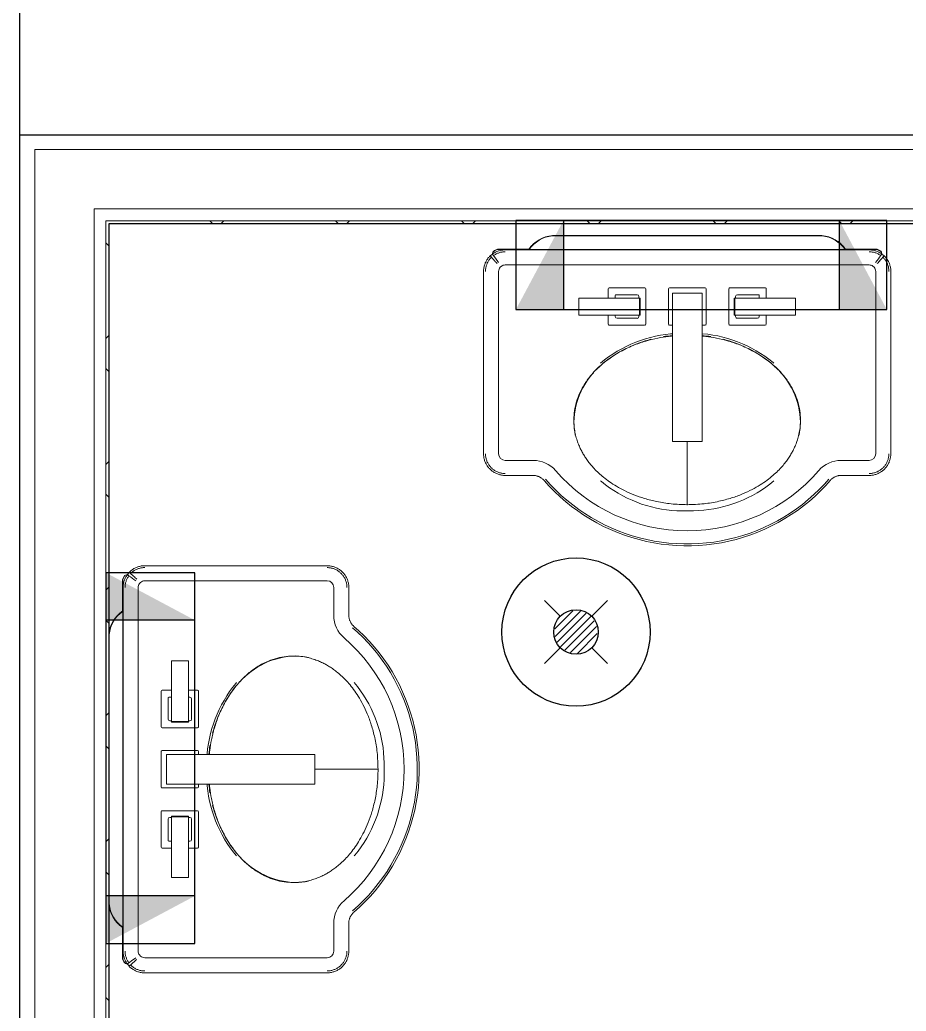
# Model space of a CAD drawing. Header units: millimetres. Extents: x 1722 to 7525, y 2254 to 6279.
# Drawn here: x 5182.8 to 5332.2, y 3426.6 to 3593.8 of the extents above; entities that cross this region are included whole.
import ezdxf

# ---------------------------------------------------------------- set-up
doc = ezdxf.new("R2010")
doc.units = ezdxf.units.MM
doc.layers.add('-LIGHT', color=6, linetype='Continuous')
doc.layers.add('-SYM', color=4, linetype='Continuous')
for name, color, linetype, lineweight in [('A-WALL', 113, 'Continuous', 9), ('A-WALL-FNSH', 113, 'Continuous', 30), ('A-WALL-PATT', 111, 'Continuous', 5), ('P-SANR-FIXT', 44, 'Continuous', 9)]:
    doc.layers.add(name, color=color, linetype=linetype, lineweight=lineweight)
pattern_1 = [(45, (3847.724, 3993.578), (-10.6066, 10.6066), []), (135, (3847.724, 3993.578), (-10.6066, -10.6066), [])]

# ---------------------------------------------------------------- blocks, each defined once
blk = doc.blocks.new('A$C775E0A7C')
at = {"layer": 'P-SANR-FIXT'}
for p, q in [((-2147.3, -1443.5), (-2192.72, -1443.5)), ((-2192.72, -1443.5), (-2147.3, -1443.5)), ((-2192.72, -1443.5), (-2192.72, -1443.56)), ((-2192.72, -1443.56), (-2147.31, -1443.56)), ((-2147.3, -1443.5), (-2147.31, -1443.56)), ((-2202.47, -1446.01), (-2202, -1445.81)), ((-2201.99, -1445.86), (-2202.44, -1446.05)), ((-2202.44, -1446.05), (-2201.99, -1445.86)), ((-2202, -1445.81), (-2196.65, -1445.81)), ((-2202, -1445.81), (-2201.99, -1445.86)), ((-2201.99, -1445.86), (-2138.03, -1445.86)), ((-2139.35, -1445.92), (-2200.67, -1445.92)), ((-2143.37, -1445.81), (-2138.01, -1445.81)), ((-2138.01, -1445.81), (-2138.03, -1445.86)), ((-2138.03, -1445.86), (-2137.36, -1446.17)), ((-2138.01, -1445.81), (-2137.32, -1446.13)), ((-2202.83, -1446.63), (-2203.21, -1446.91)), ((-2202.91, -1446.76), (-2202.77, -1446.3)), ((-2202.84, -1446.7), (-2202.72, -1446.33)), ((-2202.78, -1446.69), (-2202.83, -1446.63)), ((-2202.83, -1446.63), (-2202.69, -1446.81)), ((-2202.77, -1446.3), (-2202.47, -1446.01)), ((-2202.77, -1446.3), (-2202.72, -1446.33)), ((-2202.44, -1446.05), (-2202.72, -1446.33)), ((-2202.72, -1446.33), (-2202.44, -1446.05)), ((-2202.69, -1446.81), (-2202.53, -1447.04)), ((-2202.53, -1447.04), (-2202.31, -1447.33)), ((-2202.47, -1446.01), (-2202.44, -1446.05)), ((-2202.31, -1447.33), (-2201.79, -1448.03)), ((-2137.78, -1447.42), (-2138, -1447.72)), ((-2137.58, -1447.16), (-2137.78, -1447.42)), ((-2137.42, -1446.94), (-2137.58, -1447.16)), ((-2137.29, -1446.77), (-2137.42, -1446.94)), ((-2137.32, -1446.13), (-2137.36, -1446.17)), ((-2137.36, -1446.17), (-2137.19, -1446.7)), ((-2137.32, -1446.13), (-2137.12, -1446.74)), ((-2136.82, -1446.91), (-2137.19, -1446.63)), ((-2201.32, -1448.67), (-2201.53, -1448.83)), ((-2139.35, -1448.46), (-2200.67, -1448.46)), ((-2138.5, -1448.83), (-2138.71, -1448.67)), ((-2138, -1447.72), (-2138.24, -1448.03)), ((-2204.34, -1449.56), (-2204.34, -1480.29)), ((-2201.8, -1480.29), (-2201.8, -1449.56)), ((-2138.23, -1449.56), (-2138.23, -1480.29)), ((-2135.69, -1480.29), (-2135.69, -1449.56)), ((-2183.32, -1452.48), (-2183.32, -1454.03)), ((-2177.14, -1452.33), (-2183.17, -1452.33)), ((-2176.99, -1458.44), (-2176.99, -1452.48)), ((-2173.16, -1452.48), (-2173.16, -1458.44)), ((-2166.98, -1452.33), (-2173.01, -1452.33)), ((-2166.83, -1458.44), (-2166.83, -1452.48)), ((-2163, -1452.48), (-2163, -1458.44)), ((-2156.82, -1452.33), (-2162.85, -1452.33)), ((-2156.67, -1454.03), (-2156.67, -1452.48)), ((-2188.25, -1454.06), (-2188.25, -1456.9)), ((-2188.25, -1454.06), (-2187.35, -1454.06)), ((-2187.35, -1454.06), (-2178.93, -1454.06)), ((-2182.14, -1453.63), (-2182.14, -1454.06)), ((-2178.45, -1453.48), (-2181.99, -1453.48)), ((-2178.93, -1454.06), (-2178.03, -1454.06)), ((-2178.14, -1454.06), (-2178.14, -1453.79)), ((-2178.03, -1454.06), (-2177.92, -1454.06)), ((-2178.03, -1454.06), (-2178.03, -1456.9)), ((-2177.92, -1456.9), (-2177.92, -1454.06)), ((-2167.51, -1453.23), (-2172.51, -1453.23)), ((-2172.51, -1454.1), (-2172.51, -1453.23)), ((-2172.51, -1475.93), (-2172.51, -1454.1)), ((-2167.51, -1453.23), (-2167.51, -1454.1)), ((-2167.51, -1454.1), (-2167.51, -1475.93)), ((-2162.07, -1454.06), (-2161.96, -1454.06)), ((-2162.07, -1454.06), (-2162.07, -1456.9)), ((-2161.96, -1454.06), (-2161.06, -1454.06)), ((-2161.96, -1454.06), (-2161.96, -1456.9)), ((-2161.85, -1453.79), (-2161.85, -1454.06)), ((-2158, -1453.48), (-2161.55, -1453.48)), ((-2161.06, -1454.06), (-2152.64, -1454.06)), ((-2157.85, -1454.06), (-2157.85, -1453.63)), ((-2152.64, -1454.06), (-2151.74, -1454.06)), ((-2151.74, -1456.9), (-2151.74, -1454.06)), ((-2187.35, -1456.9), (-2188.25, -1456.9)), ((-2178.93, -1456.9), (-2187.35, -1456.9)), ((-2183.32, -1456.9), (-2183.32, -1458.44)), ((-2182.14, -1456.9), (-2182.14, -1457.16)), ((-2181.84, -1457.46), (-2178.43, -1457.46)), ((-2178.03, -1456.9), (-2178.93, -1456.9)), ((-2178.14, -1457.17), (-2178.14, -1456.9)), ((-2177.92, -1456.9), (-2178.03, -1456.9)), ((-2161.96, -1456.9), (-2162.07, -1456.9)), ((-2161.06, -1456.9), (-2161.96, -1456.9)), ((-2161.85, -1456.9), (-2161.85, -1457.17)), ((-2161.56, -1457.46), (-2158.15, -1457.46)), ((-2152.64, -1456.9), (-2161.06, -1456.9)), ((-2157.85, -1457.16), (-2157.85, -1456.9)), ((-2156.67, -1458.44), (-2156.67, -1456.9)), ((-2151.74, -1456.9), (-2152.64, -1456.9)), ((-2183.14, -1458.63), (-2177.18, -1458.63)), ((-2172.98, -1458.63), (-2172.51, -1458.63)), ((-2167.51, -1458.63), (-2167.02, -1458.63)), ((-2162.81, -1458.63), (-2156.86, -1458.63)), ((-2172.51, -1478.23), (-2172.51, -1475.93)), ((-2167.51, -1475.93), (-2167.51, -1478.23)), ((-2172.51, -1478.23), (-2167.51, -1478.23)), ((-2172.51, -1478.23), (-2167.51, -1478.23)), ((-2170.01, -1478.25), (-2170.01, -1488.96)), ((-2195.98, -1481.41), (-2200.67, -1481.41)), ((-2139.35, -1481.41), (-2144.05, -1481.41)), ((-2200.67, -1483.95), (-2195.98, -1483.95)), ((-2144.05, -1483.95), (-2139.35, -1483.95)), ((-2230.71, -1499.17), (-2261.45, -1499.17)), ((-2265.2, -1501.5), (-2264.87, -1500.8)), ((-2265.14, -1501.51), (-2264.83, -1500.85)), ((-2264.87, -1500.8), (-2264.26, -1500.61)), ((-2264.87, -1500.8), (-2264.83, -1500.85)), ((-2264.83, -1500.85), (-2264.3, -1500.68)), ((-2264.1, -1500.31), (-2264.37, -1500.68)), ((-2264.23, -1500.78), (-2264.07, -1500.91)), ((-2264.07, -1500.91), (-2263.84, -1501.07)), ((-2263.84, -1501.07), (-2263.58, -1501.27)), ((-2265.2, -1501.5), (-2265.14, -1501.51)), ((-2265.2, -1506.86), (-2265.2, -1501.5)), ((-2265.14, -1565.48), (-2265.14, -1501.51)), ((-2263.58, -1501.27), (-2263.28, -1501.49)), ((-2263.28, -1501.49), (-2262.97, -1501.72)), ((-2262.18, -1501.99), (-2262.33, -1502.2)), ((-2261.45, -1501.72), (-2230.71, -1501.72)), ((-2265.09, -1502.84), (-2265.09, -1564.16)), ((-2262.54, -1502.84), (-2262.54, -1564.16)), ((-2229.59, -1502.84), (-2229.59, -1507.54)), ((-2227.05, -1507.54), (-2227.05, -1502.84)), ((-2267.5, -1510.79), (-2267.5, -1556.21)), ((-2267.5, -1510.79), (-2267.44, -1510.79)), ((-2267.5, -1556.21), (-2267.5, -1510.79)), ((-2267.44, -1556.21), (-2267.44, -1510.79)), ((-2254.1, -1515.23), (-2256.95, -1515.23)), ((-2256.95, -1516.13), (-2256.95, -1515.23)), ((-2256.95, -1524.55), (-2256.95, -1516.13)), ((-2254.1, -1515.23), (-2254.1, -1516.13)), ((-2254.1, -1516.13), (-2254.1, -1524.55)), ((-2258.67, -1520.31), (-2258.67, -1526.34)), ((-2256.95, -1520.16), (-2258.53, -1520.16)), ((-2252.56, -1520.16), (-2254.1, -1520.16)), ((-2252.38, -1526.3), (-2252.38, -1520.34)), ((-2257.52, -1521.49), (-2257.52, -1525.03)), ((-2256.95, -1521.34), (-2257.37, -1521.34)), ((-2253.84, -1521.34), (-2254.1, -1521.34)), ((-2253.54, -1525.05), (-2253.54, -1521.64)), ((-2257.21, -1525.34), (-2256.95, -1525.34)), ((-2256.95, -1525.45), (-2256.95, -1524.55)), ((-2256.95, -1525.56), (-2256.95, -1525.45)), ((-2256.95, -1525.45), (-2254.1, -1525.45)), ((-2256.95, -1525.56), (-2254.1, -1525.56)), ((-2254.1, -1524.55), (-2254.1, -1525.45)), ((-2254.1, -1525.34), (-2253.84, -1525.34)), ((-2254.1, -1525.45), (-2254.1, -1525.56)), ((-2258.53, -1526.49), (-2252.56, -1526.49)), ((-2258.67, -1530.47), (-2258.67, -1536.5)), ((-2252.56, -1530.32), (-2258.53, -1530.32)), ((-2257.78, -1531), (-2257.78, -1536)), ((-2257.78, -1531), (-2256.91, -1531)), ((-2256.91, -1531), (-2235.07, -1531)), ((-2252.38, -1531), (-2252.38, -1530.51)), ((-2235.07, -1531), (-2232.77, -1531)), ((-2232.77, -1536), (-2232.77, -1531)), ((-2232.77, -1536), (-2232.77, -1531)), ((-2232.75, -1533.5), (-2222.05, -1533.5)), ((-2256.91, -1536), (-2257.78, -1536)), ((-2235.07, -1536), (-2256.91, -1536)), ((-2252.38, -1536.46), (-2252.38, -1536)), ((-2232.77, -1536), (-2235.07, -1536)), ((-2258.53, -1536.65), (-2252.56, -1536.65)), ((-2258.67, -1540.63), (-2258.67, -1546.66)), ((-2252.56, -1540.48), (-2258.53, -1540.48)), ((-2252.38, -1546.62), (-2252.38, -1540.67)), ((-2257.52, -1541.93), (-2257.52, -1545.48)), ((-2256.95, -1541.63), (-2257.21, -1541.63)), ((-2256.95, -1541.52), (-2256.95, -1541.41)), ((-2254.1, -1541.41), (-2256.95, -1541.41)), ((-2256.95, -1542.42), (-2256.95, -1541.52)), ((-2256.95, -1541.52), (-2254.1, -1541.52)), ((-2256.95, -1550.84), (-2256.95, -1542.42)), ((-2254.1, -1541.41), (-2254.1, -1541.52)), ((-2254.1, -1541.52), (-2254.1, -1542.42)), ((-2253.84, -1541.63), (-2254.1, -1541.63)), ((-2254.1, -1542.42), (-2254.1, -1550.84)), ((-2253.54, -1545.33), (-2253.54, -1541.92)), ((-2257.37, -1545.63), (-2256.95, -1545.63)), ((-2254.1, -1545.63), (-2253.84, -1545.63)), ((-2258.53, -1546.81), (-2256.95, -1546.81)), ((-2254.1, -1546.81), (-2252.56, -1546.81)), ((-2256.95, -1551.74), (-2256.95, -1550.84)), ((-2254.1, -1550.84), (-2254.1, -1551.74)), ((-2256.95, -1551.74), (-2254.1, -1551.74)), ((-2267.5, -1556.21), (-2267.44, -1556.21)), ((-2229.59, -1559.46), (-2229.59, -1564.16)), ((-2227.05, -1564.16), (-2227.05, -1559.46)), ((-2265.2, -1565.49), (-2265.2, -1560.14)), ((-2265.2, -1565.49), (-2265.14, -1565.48)), ((-2265, -1565.95), (-2265.2, -1565.49)), ((-2265.14, -1565.48), (-2264.95, -1565.92)), ((-2264.95, -1565.92), (-2265.14, -1565.48)), ((-2265, -1565.95), (-2264.95, -1565.92)), ((-2264.7, -1566.25), (-2265, -1565.95)), ((-2264.95, -1565.92), (-2264.67, -1566.2)), ((-2264.67, -1566.2), (-2264.95, -1565.92)), ((-2264.7, -1566.25), (-2264.67, -1566.2)), ((-2264.25, -1566.4), (-2264.7, -1566.25)), ((-2264.3, -1566.32), (-2264.67, -1566.2)), ((-2264.38, -1566.32), (-2264.19, -1566.18)), ((-2264.31, -1566.27), (-2264.38, -1566.32)), ((-2264.19, -1566.18), (-2263.96, -1566.01)), ((-2263.96, -1566.01), (-2263.67, -1565.8)), ((-2263.67, -1565.8), (-2262.97, -1565.28)), ((-2262.33, -1564.81), (-2262.18, -1565.01)), ((-2230.71, -1565.28), (-2261.45, -1565.28)), ((-2264.38, -1566.32), (-2264.1, -1566.69)), ((-2261.45, -1567.83), (-2230.71, -1567.83))]:
    blk.add_line(p, q, dxfattribs=at)
at = {"layer": 'P-SANR-FIXT', "flags": 128}
for points in [[(-2200.67, -1445.92), (-2200.82, -1445.92), (-2200.96, -1445.93), (-2201.11, -1445.94), (-2201.25, -1445.96), (-2201.4, -1445.99), (-2201.54, -1446.02), (-2201.68, -1446.06), (-2201.82, -1446.1), (-2201.95, -1446.15), (-2202.09, -1446.2), (-2202.22, -1446.26), (-2202.35, -1446.33), (-2202.48, -1446.4), (-2202.6, -1446.47), (-2202.73, -1446.55), (-2202.83, -1446.63)], [(-2137.19, -1446.63), (-2137.31, -1446.55), (-2137.43, -1446.47), (-2137.56, -1446.39), (-2137.68, -1446.32), (-2137.82, -1446.26), (-2137.95, -1446.2), (-2138.08, -1446.15), (-2138.22, -1446.1), (-2138.36, -1446.06), (-2138.5, -1446.02), (-2138.64, -1445.99), (-2138.79, -1445.96), (-2138.93, -1445.94), (-2139.08, -1445.93), (-2139.22, -1445.92), (-2139.35, -1445.92)], [(-2203.21, -1446.91), (-2203.31, -1447.01), (-2203.41, -1447.12), (-2203.51, -1447.23), (-2203.6, -1447.34), (-2203.68, -1447.46), (-2203.76, -1447.59), (-2203.84, -1447.71), (-2203.91, -1447.84), (-2203.98, -1447.97), (-2204.04, -1448.1), (-2204.09, -1448.24), (-2204.14, -1448.38), (-2204.19, -1448.52), (-2204.23, -1448.66), (-2204.26, -1448.8), (-2204.29, -1448.95), (-2204.31, -1449.09), (-2204.32, -1449.24), (-2204.33, -1449.38), (-2204.34, -1449.53), (-2204.34, -1449.56)], [(-2203, -1447.15), (-2203.1, -1447.24), (-2203.19, -1447.34), (-2203.27, -1447.45), (-2203.36, -1447.55), (-2203.43, -1447.66), (-2203.51, -1447.77), (-2203.58, -1447.89), (-2203.64, -1448), (-2203.7, -1448.12), (-2203.75, -1448.25), (-2203.8, -1448.37), (-2203.85, -1448.5), (-2203.89, -1448.63), (-2203.92, -1448.75), (-2203.95, -1448.89), (-2203.98, -1449.02), (-2204, -1449.15), (-2204.01, -1449.28), (-2204.02, -1449.42), (-2204.02, -1449.55), (-2204.02, -1449.56)], [(-2200.67, -1446.24), (-2200.81, -1446.24), (-2200.94, -1446.25), (-2201.07, -1446.26), (-2201.2, -1446.28), (-2201.33, -1446.3), (-2201.46, -1446.33), (-2201.59, -1446.36), (-2201.72, -1446.4), (-2201.84, -1446.45), (-2201.97, -1446.5), (-2202.09, -1446.55), (-2202.21, -1446.61), (-2202.32, -1446.67), (-2202.44, -1446.74), (-2202.55, -1446.81), (-2202.64, -1446.88)], [(-2137.38, -1446.88), (-2137.49, -1446.81), (-2137.6, -1446.74), (-2137.71, -1446.67), (-2137.83, -1446.6), (-2137.95, -1446.55), (-2138.07, -1446.49), (-2138.2, -1446.44), (-2138.32, -1446.4), (-2138.45, -1446.36), (-2138.58, -1446.33), (-2138.71, -1446.3), (-2138.84, -1446.28), (-2138.97, -1446.26), (-2139.1, -1446.24), (-2139.23, -1446.24), (-2139.35, -1446.24)], [(-2137.19, -1446.63), (-2137.22, -1446.66), (-2137.29, -1446.77)], [(-2136, -1449.56), (-2136.01, -1449.42), (-2136.02, -1449.29), (-2136.03, -1449.15), (-2136.05, -1449.02), (-2136.07, -1448.89), (-2136.1, -1448.76), (-2136.14, -1448.63), (-2136.17, -1448.5), (-2136.22, -1448.38), (-2136.27, -1448.25), (-2136.32, -1448.13), (-2136.38, -1448.01), (-2136.45, -1447.89), (-2136.52, -1447.78), (-2136.59, -1447.66), (-2136.67, -1447.56), (-2136.75, -1447.45), (-2136.84, -1447.35), (-2136.93, -1447.25), (-2137.02, -1447.15), (-2137.02, -1447.15)], [(-2135.69, -1449.56), (-2135.69, -1449.41), (-2135.7, -1449.26), (-2135.71, -1449.12), (-2135.73, -1448.97), (-2135.76, -1448.83), (-2135.79, -1448.68), (-2135.83, -1448.54), (-2135.87, -1448.4), (-2135.92, -1448.26), (-2135.98, -1448.13), (-2136.04, -1447.99), (-2136.1, -1447.86), (-2136.17, -1447.73), (-2136.25, -1447.61), (-2136.33, -1447.49), (-2136.41, -1447.37), (-2136.5, -1447.25), (-2136.6, -1447.14), (-2136.7, -1447.03), (-2136.8, -1446.93), (-2136.82, -1446.91)], [(-2184.63, -1465.02), (-2183.95, -1464.48), (-2183.25, -1463.96), (-2182.53, -1463.48), (-2181.8, -1463.02), (-2181.04, -1462.59), (-2180.27, -1462.19), (-2179.49, -1461.83), (-2178.69, -1461.49), (-2177.87, -1461.19), (-2177.05, -1460.92), (-2176.21, -1460.68), (-2175.37, -1460.48), (-2174.52, -1460.31), (-2173.66, -1460.18), (-2172.8, -1460.08), (-2172.51, -1460.05)], [(-2167.41, -1460.06), (-2166.55, -1460.15), (-2165.69, -1460.28), (-2164.84, -1460.44), (-2163.99, -1460.64), (-2163.16, -1460.87), (-2162.33, -1461.13), (-2161.52, -1461.42), (-2160.71, -1461.75), (-2159.92, -1462.11), (-2159.15, -1462.5), (-2158.39, -1462.92), (-2157.65, -1463.38), (-2156.93, -1463.86), (-2156.23, -1464.37), (-2155.54, -1464.9), (-2155.4, -1465.02)], [(-2204.34, -1480.29), (-2204.34, -1480.44), (-2204.33, -1480.58), (-2204.31, -1480.73), (-2204.29, -1480.87), (-2204.27, -1481.02), (-2204.23, -1481.16), (-2204.2, -1481.3), (-2204.15, -1481.44), (-2204.1, -1481.58), (-2204.05, -1481.72), (-2203.99, -1481.85), (-2203.92, -1481.98), (-2203.85, -1482.11), (-2203.78, -1482.24), (-2203.7, -1482.36), (-2203.61, -1482.48), (-2203.52, -1482.59), (-2203.43, -1482.71), (-2203.33, -1482.81), (-2203.23, -1482.92), (-2203.12, -1483.02), (-2203.01, -1483.11), (-2202.89, -1483.21), (-2202.78, -1483.29), (-2202.65, -1483.37), (-2202.53, -1483.45), (-2202.4, -1483.52), (-2202.27, -1483.59), (-2202.14, -1483.65), (-2202, -1483.71), (-2201.86, -1483.76), (-2201.72, -1483.8), (-2201.58, -1483.84), (-2201.44, -1483.87), (-2201.3, -1483.9), (-2201.15, -1483.92), (-2201, -1483.94), (-2200.86, -1483.95), (-2200.71, -1483.95), (-2200.67, -1483.95)], [(-2204.02, -1480.29), (-2204.02, -1480.42), (-2204.01, -1480.56), (-2204, -1480.69), (-2203.98, -1480.82), (-2203.95, -1480.95), (-2203.92, -1481.08), (-2203.89, -1481.21), (-2203.85, -1481.34), (-2203.81, -1481.47), (-2203.76, -1481.59), (-2203.7, -1481.71), (-2203.64, -1481.83), (-2203.58, -1481.95), (-2203.51, -1482.07), (-2203.44, -1482.18), (-2203.36, -1482.29), (-2203.28, -1482.39), (-2203.19, -1482.5), (-2203.1, -1482.6), (-2203.01, -1482.69), (-2202.91, -1482.78), (-2202.81, -1482.87), (-2202.7, -1482.95), (-2202.59, -1483.03), (-2202.48, -1483.11), (-2202.37, -1483.18), (-2202.25, -1483.24), (-2202.13, -1483.3), (-2202.01, -1483.36), (-2201.89, -1483.41), (-2201.76, -1483.46), (-2201.63, -1483.5), (-2201.5, -1483.53), (-2201.37, -1483.56), (-2201.24, -1483.59), (-2201.11, -1483.61), (-2200.98, -1483.62), (-2200.84, -1483.63), (-2200.71, -1483.64), (-2200.67, -1483.64)], [(-2139.35, -1483.64), (-2139.22, -1483.63), (-2139.09, -1483.63), (-2138.95, -1483.61), (-2138.82, -1483.59), (-2138.69, -1483.57), (-2138.56, -1483.54), (-2138.43, -1483.51), (-2138.3, -1483.47), (-2138.17, -1483.42), (-2138.05, -1483.37), (-2137.93, -1483.32), (-2137.81, -1483.26), (-2137.69, -1483.19), (-2137.57, -1483.13), (-2137.46, -1483.05), (-2137.35, -1482.97), (-2137.25, -1482.89), (-2137.15, -1482.81), (-2137.05, -1482.72), (-2136.95, -1482.62), (-2136.86, -1482.52), (-2136.77, -1482.42), (-2136.69, -1482.32), (-2136.61, -1482.21), (-2136.54, -1482.1), (-2136.47, -1481.98), (-2136.4, -1481.87), (-2136.34, -1481.75), (-2136.28, -1481.63), (-2136.23, -1481.5), (-2136.19, -1481.38), (-2136.15, -1481.25), (-2136.11, -1481.12), (-2136.08, -1480.99), (-2136.05, -1480.86), (-2136.03, -1480.73), (-2136.02, -1480.59), (-2136.01, -1480.46), (-2136, -1480.32), (-2136, -1480.29)], [(-2139.35, -1483.95), (-2139.21, -1483.95), (-2139.06, -1483.94), (-2138.91, -1483.93), (-2138.77, -1483.91), (-2138.62, -1483.88), (-2138.48, -1483.85), (-2138.34, -1483.81), (-2138.2, -1483.77), (-2138.06, -1483.72), (-2137.93, -1483.67), (-2137.79, -1483.61), (-2137.66, -1483.54), (-2137.53, -1483.47), (-2137.41, -1483.39), (-2137.28, -1483.31), (-2137.16, -1483.23), (-2137.05, -1483.14), (-2136.94, -1483.04), (-2136.83, -1482.95), (-2136.72, -1482.84), (-2136.62, -1482.74), (-2136.53, -1482.62), (-2136.44, -1482.51), (-2136.35, -1482.39), (-2136.27, -1482.27), (-2136.19, -1482.14), (-2136.12, -1482.02), (-2136.05, -1481.89), (-2135.99, -1481.75), (-2135.94, -1481.62), (-2135.89, -1481.48), (-2135.84, -1481.34), (-2135.8, -1481.2), (-2135.77, -1481.06), (-2135.74, -1480.91), (-2135.72, -1480.77), (-2135.7, -1480.62), (-2135.69, -1480.47), (-2135.69, -1480.33), (-2135.69, -1480.29)], [(-2195.98, -1483.95), (-2195.88, -1483.96), (-2195.78, -1483.96), (-2195.68, -1483.97), (-2195.58, -1483.99), (-2195.49, -1484), (-2195.39, -1484.03), (-2195.3, -1484.05), (-2195.2, -1484.08), (-2195.11, -1484.11), (-2195.02, -1484.15), (-2194.93, -1484.19), (-2194.84, -1484.23), (-2194.75, -1484.28), (-2194.67, -1484.33), (-2194.58, -1484.39), (-2194.5, -1484.44), (-2194.43, -1484.5), (-2194.35, -1484.57), (-2194.28, -1484.63), (-2194.21, -1484.7), (-2194.14, -1484.77), (-2194.11, -1484.81)], [(-2145.91, -1484.81), (-2145.85, -1484.73), (-2145.78, -1484.66), (-2145.71, -1484.6), (-2145.63, -1484.53), (-2145.56, -1484.47), (-2145.48, -1484.41), (-2145.39, -1484.35), (-2145.31, -1484.3), (-2145.22, -1484.25), (-2145.14, -1484.21), (-2145.05, -1484.17), (-2144.96, -1484.13), (-2144.86, -1484.09), (-2144.77, -1484.06), (-2144.68, -1484.04), (-2144.58, -1484.01), (-2144.48, -1483.99), (-2144.39, -1483.98), (-2144.29, -1483.97), (-2144.19, -1483.96), (-2144.09, -1483.95), (-2144.05, -1483.95)], [(-2194.11, -1484.81), (-2193.26, -1485.75), (-2192.37, -1486.67), (-2191.44, -1487.54), (-2190.48, -1488.38), (-2189.49, -1489.18), (-2188.46, -1489.94), (-2187.41, -1490.65), (-2186.33, -1491.33), (-2185.22, -1491.96), (-2184.09, -1492.55), (-2182.93, -1493.09), (-2181.76, -1493.58), (-2180.56, -1494.02), (-2179.35, -1494.42), (-2178.13, -1494.77), (-2176.89, -1495.07), (-2175.64, -1495.32), (-2174.38, -1495.52), (-2173.11, -1495.67), (-2171.84, -1495.77), (-2170.57, -1495.82), (-2169.29, -1495.81), (-2168.02, -1495.76), (-2166.75, -1495.65), (-2165.48, -1495.5), (-2164.22, -1495.29), (-2162.98, -1495.03), (-2161.74, -1494.73), (-2160.51, -1494.37), (-2159.3, -1493.97), (-2158.11, -1493.52), (-2156.94, -1493.02), (-2155.79, -1492.47), (-2154.66, -1491.88), (-2153.55, -1491.24), (-2152.48, -1490.56), (-2151.43, -1489.84), (-2150.4, -1489.08), (-2149.42, -1488.27), (-2148.46, -1487.43), (-2147.54, -1486.55), (-2146.65, -1485.63), (-2145.91, -1484.81)], [(-2193.87, -1484.6), (-2193.03, -1485.54), (-2192.15, -1486.44), (-2191.23, -1487.31), (-2190.28, -1488.14), (-2189.29, -1488.93), (-2188.28, -1489.68), (-2187.24, -1490.39), (-2186.17, -1491.06), (-2185.07, -1491.68), (-2183.95, -1492.26), (-2182.8, -1492.79), (-2181.64, -1493.28), (-2180.46, -1493.72), (-2179.26, -1494.12), (-2178.04, -1494.46), (-2176.82, -1494.76), (-2175.58, -1495.01), (-2174.33, -1495.21), (-2173.08, -1495.35), (-2171.82, -1495.45), (-2170.56, -1495.5), (-2169.3, -1495.5), (-2168.04, -1495.44), (-2166.78, -1495.34), (-2165.53, -1495.18), (-2164.28, -1494.98), (-2163.05, -1494.72), (-2161.82, -1494.42), (-2160.61, -1494.07), (-2159.41, -1493.67), (-2158.23, -1493.22), (-2157.07, -1492.73), (-2155.93, -1492.19), (-2154.81, -1491.6), (-2153.72, -1490.97), (-2152.65, -1490.3), (-2151.61, -1489.58), (-2150.6, -1488.83), (-2149.62, -1488.03), (-2148.67, -1487.19), (-2147.76, -1486.32), (-2146.88, -1485.42), (-2146.15, -1484.6)], [(-2170.01, -1489.91), (-2170.88, -1489.92), (-2171.75, -1489.9), (-2172.61, -1489.84), (-2173.48, -1489.75), (-2174.33, -1489.62), (-2175.19, -1489.46), (-2176.03, -1489.26), (-2176.87, -1489.03), (-2177.69, -1488.77), (-2178.51, -1488.47), (-2179.31, -1488.15), (-2180.1, -1487.79), (-2180.88, -1487.39), (-2181.64, -1486.97), (-2182.38, -1486.52), (-2183.1, -1486.04), (-2183.8, -1485.53), (-2184.48, -1484.99), (-2184.63, -1484.87)], [(-2155.4, -1484.87), (-2156.08, -1485.42), (-2156.77, -1485.93), (-2157.49, -1486.42), (-2158.23, -1486.88), (-2158.98, -1487.31), (-2159.75, -1487.7), (-2160.54, -1488.07), (-2161.34, -1488.4), (-2162.15, -1488.71), (-2162.98, -1488.98), (-2163.81, -1489.21), (-2164.66, -1489.42), (-2165.51, -1489.59), (-2166.36, -1489.72), (-2167.23, -1489.82), (-2168.09, -1489.89), (-2168.96, -1489.92), (-2169.82, -1489.92), (-2170.01, -1489.91)], [(-2261.45, -1499.17), (-2261.59, -1499.18), (-2261.74, -1499.19), (-2261.89, -1499.2), (-2262.03, -1499.22), (-2262.18, -1499.25), (-2262.32, -1499.28), (-2262.46, -1499.32), (-2262.6, -1499.36), (-2262.74, -1499.41), (-2262.88, -1499.46), (-2263.01, -1499.52), (-2263.14, -1499.59), (-2263.27, -1499.66), (-2263.39, -1499.73), (-2263.52, -1499.81), (-2263.64, -1499.9), (-2263.75, -1499.99), (-2263.86, -1500.08), (-2263.97, -1500.18), (-2264.08, -1500.29), (-2264.1, -1500.31)], [(-2227.05, -1502.84), (-2227.05, -1502.69), (-2227.06, -1502.55), (-2227.07, -1502.4), (-2227.1, -1502.26), (-2227.12, -1502.11), (-2227.15, -1501.97), (-2227.19, -1501.83), (-2227.23, -1501.69), (-2227.28, -1501.55), (-2227.34, -1501.41), (-2227.4, -1501.28), (-2227.46, -1501.15), (-2227.53, -1501.02), (-2227.61, -1500.89), (-2227.69, -1500.77), (-2227.77, -1500.65), (-2227.86, -1500.54), (-2227.96, -1500.42), (-2228.06, -1500.31), (-2228.16, -1500.21), (-2228.27, -1500.11), (-2228.38, -1500.01), (-2228.49, -1499.92), (-2228.61, -1499.84), (-2228.73, -1499.76), (-2228.86, -1499.68), (-2228.99, -1499.61), (-2229.12, -1499.54), (-2229.25, -1499.48), (-2229.39, -1499.42), (-2229.52, -1499.37), (-2229.66, -1499.33), (-2229.8, -1499.29), (-2229.95, -1499.26), (-2230.09, -1499.23), (-2230.24, -1499.21), (-2230.38, -1499.19), (-2230.53, -1499.18), (-2230.67, -1499.17), (-2230.71, -1499.17)], [(-2264.37, -1500.68), (-2264.46, -1500.8), (-2264.54, -1500.92), (-2264.61, -1501.04), (-2264.68, -1501.17), (-2264.74, -1501.3), (-2264.8, -1501.44), (-2264.86, -1501.57), (-2264.9, -1501.71), (-2264.95, -1501.85), (-2264.98, -1501.99), (-2265.02, -1502.13), (-2265.04, -1502.27), (-2265.06, -1502.42), (-2265.07, -1502.56), (-2265.08, -1502.71), (-2265.09, -1502.84)], [(-2264.12, -1500.87), (-2264.2, -1500.98), (-2264.27, -1501.09), (-2264.34, -1501.2), (-2264.4, -1501.32), (-2264.46, -1501.44), (-2264.51, -1501.56), (-2264.56, -1501.68), (-2264.6, -1501.81), (-2264.64, -1501.94), (-2264.68, -1502.06), (-2264.7, -1502.19), (-2264.73, -1502.32), (-2264.75, -1502.46), (-2264.76, -1502.59), (-2264.77, -1502.72), (-2264.77, -1502.84)], [(-2264.37, -1500.68), (-2264.34, -1500.7), (-2264.23, -1500.78)], [(-2261.45, -1499.49), (-2261.58, -1499.49), (-2261.72, -1499.5), (-2261.85, -1499.52), (-2261.98, -1499.53), (-2262.11, -1499.56), (-2262.24, -1499.59), (-2262.37, -1499.62), (-2262.5, -1499.66), (-2262.63, -1499.71), (-2262.75, -1499.76), (-2262.87, -1499.81), (-2262.99, -1499.87), (-2263.11, -1499.93), (-2263.23, -1500), (-2263.34, -1500.08), (-2263.45, -1500.15), (-2263.55, -1500.24), (-2263.66, -1500.32), (-2263.75, -1500.41), (-2263.85, -1500.51), (-2263.85, -1500.51)], [(-2227.37, -1502.84), (-2227.37, -1502.71), (-2227.38, -1502.57), (-2227.39, -1502.44), (-2227.41, -1502.31), (-2227.43, -1502.17), (-2227.46, -1502.04), (-2227.5, -1501.91), (-2227.54, -1501.79), (-2227.58, -1501.66), (-2227.63, -1501.54), (-2227.68, -1501.41), (-2227.74, -1501.29), (-2227.81, -1501.18), (-2227.88, -1501.06), (-2227.95, -1500.95), (-2228.03, -1500.84), (-2228.11, -1500.73), (-2228.2, -1500.63), (-2228.29, -1500.53), (-2228.38, -1500.44), (-2228.48, -1500.35), (-2228.58, -1500.26), (-2228.69, -1500.18), (-2228.79, -1500.1), (-2228.91, -1500.02), (-2229.02, -1499.95), (-2229.14, -1499.89), (-2229.26, -1499.83), (-2229.38, -1499.77), (-2229.5, -1499.72), (-2229.63, -1499.67), (-2229.75, -1499.63), (-2229.88, -1499.6), (-2230.01, -1499.57), (-2230.14, -1499.54), (-2230.28, -1499.52), (-2230.41, -1499.51), (-2230.54, -1499.5), (-2230.68, -1499.49), (-2230.71, -1499.49)], [(-2226.2, -1509.4), (-2226.27, -1509.33), (-2226.34, -1509.27), (-2226.41, -1509.19), (-2226.47, -1509.12), (-2226.53, -1509.04), (-2226.59, -1508.96), (-2226.65, -1508.88), (-2226.7, -1508.8), (-2226.75, -1508.71), (-2226.79, -1508.62), (-2226.84, -1508.54), (-2226.87, -1508.44), (-2226.91, -1508.35), (-2226.94, -1508.26), (-2226.97, -1508.16), (-2226.99, -1508.07), (-2227.01, -1507.97), (-2227.03, -1507.87), (-2227.04, -1507.78), (-2227.04, -1507.68), (-2227.05, -1507.58), (-2227.05, -1507.54)], [(-2226.2, -1557.6), (-2225.25, -1556.75), (-2224.34, -1555.86), (-2223.46, -1554.93), (-2222.62, -1553.97), (-2221.82, -1552.98), (-2221.07, -1551.95), (-2220.35, -1550.9), (-2219.67, -1549.82), (-2219.04, -1548.71), (-2218.46, -1547.57), (-2217.92, -1546.42), (-2217.42, -1545.24), (-2216.98, -1544.05), (-2216.58, -1542.84), (-2216.23, -1541.61), (-2215.93, -1540.37), (-2215.68, -1539.12), (-2215.48, -1537.86), (-2215.33, -1536.6), (-2215.23, -1535.33), (-2215.19, -1534.05), (-2215.19, -1532.78), (-2215.24, -1531.51), (-2215.35, -1530.23), (-2215.51, -1528.97), (-2215.71, -1527.71), (-2215.97, -1526.46), (-2216.27, -1525.23), (-2216.63, -1524), (-2217.03, -1522.79), (-2217.49, -1521.6), (-2217.99, -1520.43), (-2218.53, -1519.28), (-2219.12, -1518.15), (-2219.76, -1517.04), (-2220.44, -1515.96), (-2221.16, -1514.91), (-2221.93, -1513.89), (-2222.73, -1512.9), (-2223.57, -1511.95), (-2224.45, -1511.02), (-2225.37, -1510.14), (-2226.2, -1509.4)], [(-2226.4, -1557.36), (-2225.47, -1556.51), (-2224.56, -1555.63), (-2223.7, -1554.72), (-2222.87, -1553.76), (-2222.08, -1552.78), (-2221.32, -1551.77), (-2220.61, -1550.72), (-2219.95, -1549.65), (-2219.32, -1548.56), (-2218.74, -1547.43), (-2218.21, -1546.29), (-2217.72, -1545.13), (-2217.28, -1543.95), (-2216.88, -1542.75), (-2216.54, -1541.53), (-2216.24, -1540.31), (-2215.99, -1539.07), (-2215.8, -1537.82), (-2215.65, -1536.57), (-2215.55, -1535.31), (-2215.5, -1534.05), (-2215.51, -1532.79), (-2215.56, -1531.52), (-2215.67, -1530.27), (-2215.82, -1529.01), (-2216.02, -1527.77), (-2216.28, -1526.53), (-2216.58, -1525.31), (-2216.93, -1524.1), (-2217.33, -1522.9), (-2217.78, -1521.72), (-2218.28, -1520.56), (-2218.82, -1519.42), (-2219.4, -1518.3), (-2220.03, -1517.21), (-2220.71, -1516.14), (-2221.42, -1515.1), (-2222.18, -1514.09), (-2222.97, -1513.11), (-2223.81, -1512.16), (-2224.68, -1511.25), (-2225.59, -1510.37), (-2226.4, -1509.64)], [(-2250.94, -1530.9), (-2250.85, -1530.04), (-2250.72, -1529.18), (-2250.56, -1528.33), (-2250.37, -1527.48), (-2250.14, -1526.65), (-2249.87, -1525.82), (-2249.58, -1525), (-2249.25, -1524.2), (-2248.89, -1523.41), (-2248.5, -1522.64), (-2248.08, -1521.88), (-2247.63, -1521.14), (-2247.15, -1520.41), (-2246.64, -1519.71), (-2246.1, -1519.03), (-2245.98, -1518.89)], [(-2226.13, -1518.89), (-2225.59, -1519.56), (-2225.07, -1520.26), (-2224.58, -1520.98), (-2224.13, -1521.72), (-2223.7, -1522.47), (-2223.3, -1523.24), (-2222.93, -1524.03), (-2222.6, -1524.83), (-2222.3, -1525.64), (-2222.03, -1526.47), (-2221.79, -1527.3), (-2221.59, -1528.14), (-2221.42, -1528.99), (-2221.28, -1529.85), (-2221.18, -1530.71), (-2221.12, -1531.58), (-2221.08, -1532.44), (-2221.09, -1533.31), (-2221.09, -1533.5)], [(-2221.09, -1533.5), (-2221.08, -1534.37), (-2221.11, -1535.23), (-2221.16, -1536.1), (-2221.26, -1536.96), (-2221.38, -1537.82), (-2221.55, -1538.67), (-2221.74, -1539.52), (-2221.97, -1540.35), (-2222.23, -1541.18), (-2222.53, -1542), (-2222.86, -1542.8), (-2223.22, -1543.59), (-2223.61, -1544.36), (-2224.03, -1545.12), (-2224.48, -1545.86), (-2224.96, -1546.59), (-2225.47, -1547.29), (-2226.01, -1547.97), (-2226.13, -1548.11)], [(-2245.98, -1548.11), (-2246.52, -1547.44), (-2247.04, -1546.74), (-2247.53, -1546.02), (-2247.98, -1545.28), (-2248.41, -1544.53), (-2248.81, -1543.76), (-2249.18, -1542.97), (-2249.51, -1542.17), (-2249.81, -1541.36), (-2250.08, -1540.53), (-2250.32, -1539.7), (-2250.52, -1538.86), (-2250.69, -1538.01), (-2250.83, -1537.15), (-2250.93, -1536.29), (-2250.95, -1536)], [(-2227.05, -1559.46), (-2227.05, -1559.37), (-2227.04, -1559.27), (-2227.03, -1559.17), (-2227.02, -1559.07), (-2227, -1558.97), (-2226.98, -1558.88), (-2226.95, -1558.78), (-2226.92, -1558.69), (-2226.89, -1558.6), (-2226.85, -1558.5), (-2226.81, -1558.41), (-2226.77, -1558.33), (-2226.72, -1558.24), (-2226.67, -1558.15), (-2226.62, -1558.07), (-2226.56, -1557.99), (-2226.5, -1557.91), (-2226.44, -1557.84), (-2226.37, -1557.77), (-2226.3, -1557.7), (-2226.23, -1557.63), (-2226.2, -1557.6)], [(-2265.09, -1564.16), (-2265.08, -1564.31), (-2265.07, -1564.45), (-2265.06, -1564.6), (-2265.04, -1564.74), (-2265.01, -1564.88), (-2264.98, -1565.02), (-2264.94, -1565.17), (-2264.9, -1565.3), (-2264.85, -1565.44), (-2264.8, -1565.58), (-2264.74, -1565.71), (-2264.67, -1565.84), (-2264.6, -1565.97), (-2264.53, -1566.09), (-2264.45, -1566.21), (-2264.38, -1566.32)], [(-2264.77, -1564.16), (-2264.77, -1564.29), (-2264.76, -1564.43), (-2264.74, -1564.56), (-2264.73, -1564.69), (-2264.7, -1564.82), (-2264.67, -1564.95), (-2264.64, -1565.08), (-2264.6, -1565.2), (-2264.55, -1565.33), (-2264.51, -1565.45), (-2264.45, -1565.57), (-2264.39, -1565.69), (-2264.33, -1565.81), (-2264.26, -1565.92), (-2264.19, -1566.03), (-2264.12, -1566.13)], [(-2230.71, -1567.51), (-2230.58, -1567.51), (-2230.45, -1567.5), (-2230.31, -1567.48), (-2230.18, -1567.47), (-2230.05, -1567.44), (-2229.92, -1567.41), (-2229.79, -1567.38), (-2229.66, -1567.34), (-2229.53, -1567.29), (-2229.41, -1567.24), (-2229.29, -1567.19), (-2229.17, -1567.13), (-2229.05, -1567.07), (-2228.94, -1567), (-2228.82, -1566.92), (-2228.71, -1566.85), (-2228.61, -1566.76), (-2228.51, -1566.68), (-2228.41, -1566.59), (-2228.31, -1566.49), (-2228.22, -1566.39), (-2228.13, -1566.29), (-2228.05, -1566.19), (-2227.97, -1566.08), (-2227.9, -1565.97), (-2227.83, -1565.85), (-2227.76, -1565.74), (-2227.7, -1565.62), (-2227.64, -1565.5), (-2227.59, -1565.37), (-2227.55, -1565.25), (-2227.51, -1565.12), (-2227.47, -1564.99), (-2227.44, -1564.86), (-2227.41, -1564.73), (-2227.39, -1564.6), (-2227.38, -1564.46), (-2227.37, -1564.33), (-2227.37, -1564.2), (-2227.37, -1564.16)], [(-2230.71, -1567.83), (-2230.57, -1567.82), (-2230.42, -1567.81), (-2230.28, -1567.8), (-2230.13, -1567.78), (-2229.99, -1567.75), (-2229.84, -1567.72), (-2229.7, -1567.68), (-2229.56, -1567.64), (-2229.42, -1567.59), (-2229.29, -1567.54), (-2229.15, -1567.48), (-2229.02, -1567.41), (-2228.89, -1567.34), (-2228.77, -1567.27), (-2228.64, -1567.19), (-2228.52, -1567.1), (-2228.41, -1567.01), (-2228.3, -1566.92), (-2228.19, -1566.82), (-2228.08, -1566.71), (-2227.98, -1566.61), (-2227.89, -1566.5), (-2227.8, -1566.38), (-2227.71, -1566.26), (-2227.63, -1566.14), (-2227.55, -1566.02), (-2227.48, -1565.89), (-2227.41, -1565.76), (-2227.35, -1565.62), (-2227.3, -1565.49), (-2227.25, -1565.35), (-2227.2, -1565.21), (-2227.16, -1565.07), (-2227.13, -1564.93), (-2227.1, -1564.78), (-2227.08, -1564.64), (-2227.06, -1564.49), (-2227.05, -1564.35), (-2227.05, -1564.2), (-2227.05, -1564.16)], [(-2264.1, -1566.69), (-2263.99, -1566.8), (-2263.88, -1566.9), (-2263.77, -1566.99), (-2263.66, -1567.08), (-2263.54, -1567.17), (-2263.42, -1567.25), (-2263.29, -1567.33), (-2263.16, -1567.4), (-2263.03, -1567.47), (-2262.9, -1567.53), (-2262.76, -1567.58), (-2262.63, -1567.63), (-2262.49, -1567.68), (-2262.34, -1567.71), (-2262.2, -1567.75), (-2262.06, -1567.77), (-2261.91, -1567.8), (-2261.77, -1567.81), (-2261.62, -1567.82), (-2261.47, -1567.83), (-2261.45, -1567.83)], [(-2263.85, -1566.49), (-2263.76, -1566.58), (-2263.66, -1566.67), (-2263.56, -1566.76), (-2263.45, -1566.84), (-2263.34, -1566.92), (-2263.23, -1566.99), (-2263.12, -1567.06), (-2263, -1567.13), (-2262.88, -1567.19), (-2262.76, -1567.24), (-2262.63, -1567.29), (-2262.51, -1567.34), (-2262.38, -1567.38), (-2262.25, -1567.41), (-2262.12, -1567.44), (-2261.99, -1567.46), (-2261.85, -1567.48), (-2261.72, -1567.5), (-2261.59, -1567.51), (-2261.45, -1567.51), (-2261.45, -1567.51)]]:
    blk.add_lwpolyline(points, dxfattribs=at)
at = {"layer": 'P-SANR-FIXT'}
for centre, radius, start, end in [((-2192.28, -1448.79), 5.31, 94.8226, 146.509), ((-2192.28, -1448.79), 5.31, 94.8226, 145.9754), ((-2192.28, -1448.79), 5.25, 94.8488, 146.257), ((-2147.75, -1448.79), 5.25, 33.7947, 85.1512), ((-2147.75, -1448.79), 5.31, 33.491, 85.1774), ((-2147.75, -1448.79), 5.31, 34.1051, 85.1774), ((-2200.67, -1449.56), 1.12, 139.4946, 180), ((-2200.67, -1449.56), 1.1, 90, 126.3683), ((-2139.35, -1449.56), 1.1, 53.9712, 90), ((-2139.35, -1449.56), 1.12, 0, 40.5054), ((-2183.17, -1452.48), 0.149, 90, 180), ((-2177.14, -1452.48), 0.149, 0, 90), ((-2173.01, -1452.48), 0.149, 90, 180), ((-2166.98, -1452.48), 0.149, 0, 90), ((-2162.85, -1452.48), 0.149, 90, 180), ((-2156.82, -1452.48), 0.149, 0, 90), ((-2181.99, -1453.63), 0.148, 90, 180), ((-2178.45, -1453.79), 0.305, 0, 90), ((-2161.55, -1453.79), 0.305, 90, 180), ((-2158, -1453.63), 0.148, 0, 90), ((-2181.84, -1457.16), 0.295, 180, 270), ((-2178.43, -1457.17), 0.293, 270, 0), ((-2161.56, -1457.17), 0.293, 180, 270), ((-2158.15, -1457.16), 0.295, 270, 0), ((-2183.14, -1458.44), 0.187, 180, 270), ((-2183.14, -1458.44), 0.187, 210, 240), ((-2177.18, -1458.44), 0.187, 270, 0), ((-2177.18, -1458.44), 0.187, 300, 330), ((-2172.98, -1458.44), 0.187, 180, 270), ((-2172.98, -1458.44), 0.187, 210, 240), ((-2167.02, -1458.44), 0.187, 270, 0), ((-2167.02, -1458.44), 0.187, 300, 330), ((-2162.81, -1458.44), 0.187, 180, 270), ((-2162.81, -1458.44), 0.187, 210, 240), ((-2156.86, -1458.44), 0.187, 270, 0), ((-2156.86, -1458.44), 0.187, 300, 330), ((-2170.72, -1481.66), 21.37, 104.6726, 115.3063), ((-2170.72, -1481.66), 21.37, 94.8585, 98.8569), ((-2169.31, -1481.66), 21.37, 81.1431, 85.1415), ((-2169.31, -1481.66), 21.37, 64.6937, 75.3274), ((-2170.72, -1481.66), 21.37, 117.2973, 128.6662), ((-2169.31, -1481.66), 21.37, 51.3338, 62.7027), ((-2176.03, -1475.31), 13.09, 131.4954, 178.4165), ((-2164, -1475.31), 13.09, 1.5835, 48.5046), ((-2176.03, -1474.59), 13.09, 181.5835, 191.2475), ((-2164, -1474.59), 13.09, 348.7459, 358.4165), ((-2200.67, -1480.29), 1.12, 180, 270), ((-2139.35, -1480.29), 1.12, 270, 0), ((-2195.98, -1486.42), 5.01, 40.8763, 90), ((-2195.98, -1486.42), 5.01, 40.8763, 90), ((-2144.05, -1486.42), 5.01, 90, 139.1237), ((-2144.05, -1486.42), 5.01, 90, 139.1237), ((-2170.01, -1463.95), 29.33, 220.8763, 319.1237), ((-2261.45, -1502.84), 1.1, 143.9712, 180), ((-2261.45, -1502.84), 1.12, 90, 130.5054), ((-2230.71, -1502.84), 1.12, 0, 90), ((-2262.21, -1511.24), 5.31, 123.491, 175.1774), ((-2262.21, -1511.24), 5.31, 124.1051, 175.1774), ((-2262.21, -1511.24), 5.25, 123.7947, 175.1512), ((-2224.58, -1507.54), 5.01, 180, 229.1237), ((-2224.58, -1507.54), 5.01, 180, 229.1237), ((-2247.05, -1533.5), 29.33, 310.8763, 49.1237), ((-2235.69, -1527.48), 13.09, 91.5835, 138.5046), ((-2236.42, -1527.48), 13.09, 78.7459, 88.4165), ((-2229.34, -1532.8), 21.37, 141.3338, 152.7027), ((-2258.53, -1520.31), 0.149, 90, 180), ((-2252.56, -1520.34), 0.187, 0, 90), ((-2252.56, -1520.34), 0.187, 30, 60), ((-2257.37, -1521.49), 0.148, 90, 180), ((-2253.84, -1521.64), 0.295, 0, 90), ((-2229.34, -1532.8), 21.37, 154.6937, 165.3274), ((-2257.21, -1525.03), 0.305, 180, 270), ((-2253.84, -1525.05), 0.293, 270, 0), ((-2258.53, -1526.34), 0.149, 180, 270), ((-2252.56, -1526.3), 0.187, 270, 0), ((-2252.56, -1526.3), 0.187, 300, 330), ((-2229.34, -1532.8), 21.37, 171.1431, 175.1415), ((-2258.53, -1530.47), 0.149, 90, 180), ((-2252.56, -1530.51), 0.187, 0, 90), ((-2252.56, -1530.51), 0.187, 30, 60), ((-2229.34, -1534.2), 21.37, 184.8585, 188.8569), ((-2258.53, -1536.5), 0.149, 180, 270), ((-2252.56, -1536.46), 0.187, 270, 0), ((-2252.56, -1536.46), 0.187, 300, 330), ((-2258.53, -1540.63), 0.149, 90, 180), ((-2252.56, -1540.67), 0.187, 0, 90), ((-2252.56, -1540.67), 0.187, 30, 60), ((-2229.34, -1534.2), 21.37, 194.6726, 205.3063), ((-2257.21, -1541.93), 0.305, 90, 180), ((-2253.84, -1541.92), 0.293, 0, 90), ((-2229.34, -1534.2), 21.37, 207.2973, 218.6662), ((-2257.37, -1545.48), 0.148, 180, 270), ((-2253.84, -1545.33), 0.295, 270, 0), ((-2258.53, -1546.66), 0.149, 180, 270), ((-2252.56, -1546.62), 0.187, 270, 0), ((-2252.56, -1546.62), 0.187, 300, 330), ((-2235.69, -1539.52), 13.09, 221.4954, 268.4165), ((-2236.42, -1539.52), 13.09, 271.5835, 281.2475), ((-2262.21, -1555.76), 5.31, 184.8226, 236.509), ((-2262.21, -1555.76), 5.31, 184.8226, 235.9754), ((-2262.21, -1555.76), 5.25, 184.8488, 236.257), ((-2224.58, -1559.46), 5.01, 130.8763, 180), ((-2224.58, -1559.46), 5.01, 130.8763, 180), ((-2261.45, -1564.16), 1.1, 180, 216.3683), ((-2230.71, -1564.16), 1.12, 270, 0), ((-2261.45, -1564.16), 1.12, 229.4946, 270)]:
    blk.add_arc(centre, radius, start, end, dxfattribs=at)
for points in [[(-2192.72, -1443.56), (-2192.72, -1443.59), (-2192.72, -1443.61), (-2192.72, -1443.63)], [(-2147.31, -1443.56), (-2147.31, -1443.59), (-2147.31, -1443.61), (-2147.31, -1443.63)], [(-2267.44, -1510.79), (-2267.41, -1510.8), (-2267.39, -1510.8), (-2267.37, -1510.8)], [(-2267.44, -1556.21), (-2267.41, -1556.2), (-2267.39, -1556.2), (-2267.37, -1556.2)]]:
    blk.add_open_spline(points, degree=3, dxfattribs=at)
for points, knots in [([(-2203.21, -1446.91), (-2203.21, -1446.91), (-2203.13, -1447), (-2202.83, -1447.35), (-2202.45, -1447.79), (-2202.19, -1448.09), (-2202.06, -1448.24)], [0, 0, 0, 0, 0.285714, 0.571429, 0.785714, 1, 1, 1, 1]), ([(-2136.82, -1446.91), (-2136.82, -1446.91), (-2136.86, -1446.96), (-2137.07, -1447.2), (-2137.38, -1447.56), (-2137.71, -1447.94), (-2137.88, -1448.14), (-2137.96, -1448.24)], [-1, -1, -1, -1, -0.785714, -0.571429, -0.285714, -0.142857, 0, 0, 0, 0]), ([(-2185.16, -1465.91), (-2184.6, -1465.41), (-2183.44, -1464.37), (-2181.4, -1463.08), (-2179.22, -1462.04), (-2177.06, -1461.28), (-2175.05, -1460.79), (-2173.55, -1460.54), (-2172.73, -1460.45), (-2172.52, -1460.43)], [-1.685697, -1.685697, -1.685697, -1.685697, -1.456923, -1.207935, -0.952955, -0.718609, -0.508349, -0.320864, -0.255572, -0.255572, -0.255572, -0.255572]), ([(-2167.51, -1460.43), (-2167.3, -1460.45), (-2166.47, -1460.54), (-2164.98, -1460.79), (-2162.97, -1461.28), (-2160.8, -1462.04), (-2158.63, -1463.08), (-2156.59, -1464.37), (-2155.43, -1465.41), (-2154.87, -1465.91)], [-1.430124, -1.430124, -1.430124, -1.430124, -1.364833, -1.177347, -0.967088, -0.732742, -0.477762, -0.228773, 0, 0, 0, 0]), ([(-2189.11, -1474.95), (-2189.11, -1474.44), (-2189.1, -1473.42), (-2188.8, -1471.89), (-2188.28, -1470.35), (-2187.51, -1468.82), (-2186.48, -1467.3), (-2185.61, -1466.39), (-2185.16, -1465.91)], [-1.034118, -1.034118, -1.034118, -1.034118, -0.878914, -0.722225, -0.558873, -0.385461, -0.199326, 0, 0, 0, 0]), ([(-2154.87, -1465.91), (-2154.42, -1466.39), (-2153.55, -1467.3), (-2152.52, -1468.82), (-2151.74, -1470.35), (-2151.23, -1471.89), (-2150.93, -1473.42), (-2150.92, -1474.44), (-2150.91, -1474.95)], [-1.034118, -1.034118, -1.034118, -1.034118, -0.834791, -0.648656, -0.475245, -0.311893, -0.155203, 0, 0, 0, 0]), ([(-2170.01, -1488.89), (-2170.92, -1488.86), (-2172.63, -1488.81), (-2175.04, -1488.42), (-2177.13, -1487.89), (-2178.95, -1487.26), (-2180.53, -1486.56), (-2181.9, -1485.82), (-2183.07, -1485.06), (-2184.08, -1484.3), (-2184.94, -1483.56), (-2185.67, -1482.83), (-2186.29, -1482.12), (-2186.81, -1481.45), (-2187.25, -1480.81), (-2187.62, -1480.19), (-2187.96, -1479.55), (-2188.28, -1478.84), (-2188.58, -1478.05), (-2188.84, -1477.13), (-2189.04, -1476.09), (-2189.09, -1475.34), (-2189.11, -1474.95)], [-2.652104, -2.652104, -2.652104, -2.652104, -2.374428, -2.128551, -1.909941, -1.714648, -1.539479, -1.382313, -1.240742, -1.11272, -0.997029, -0.892475, -0.797427, -0.710962, -0.632736, -0.560293, -0.488225, -0.410954, -0.324633, -0.227742, -0.120163, 0, 0, 0, 0]), ([(-2150.91, -1474.95), (-2150.94, -1475.36), (-2150.99, -1476.14), (-2151.21, -1477.23), (-2151.49, -1478.18), (-2151.81, -1479), (-2152.15, -1479.72), (-2152.52, -1480.39), (-2152.93, -1481.05), (-2153.43, -1481.73), (-2154.02, -1482.46), (-2154.73, -1483.21), (-2155.57, -1483.99), (-2156.57, -1484.79), (-2157.74, -1485.59), (-2159.12, -1486.37), (-2160.73, -1487.12), (-2162.59, -1487.8), (-2164.76, -1488.37), (-2167.27, -1488.8), (-2169.06, -1488.86), (-2170.01, -1488.89)], [-2.652105, -2.652105, -2.652105, -2.652105, -2.525971, -2.413684, -2.313142, -2.224153, -2.144515, -2.069202, -1.991511, -1.905836, -1.810716, -1.705942, -1.589595, -1.460052, -1.316133, -1.155737, -0.976005, -0.774576, -0.547904, -0.291506, 0, 0, 0, 0]), ([(-2264.1, -1500.31), (-2264.1, -1500.31), (-2264.04, -1500.35), (-2263.8, -1500.56), (-2263.44, -1500.86), (-2263.06, -1501.19), (-2262.86, -1501.36), (-2262.77, -1501.45)], [-1, -1, -1, -1, -0.785714, -0.571429, -0.285714, -0.142857, 0, 0, 0, 0]), ([(-2245.09, -1518.36), (-2244.62, -1517.91), (-2243.7, -1517.03), (-2242.18, -1516), (-2240.65, -1515.23), (-2239.12, -1514.72), (-2237.58, -1514.42), (-2236.56, -1514.41), (-2236.05, -1514.4)], [-1.034118, -1.034118, -1.034118, -1.034118, -0.834791, -0.648656, -0.475245, -0.311893, -0.155203, 0, 0, 0, 0]), ([(-2236.05, -1514.4), (-2235.64, -1514.43), (-2234.86, -1514.47), (-2233.77, -1514.7), (-2232.83, -1514.98), (-2232.01, -1515.3), (-2231.28, -1515.64), (-2230.62, -1516), (-2229.96, -1516.42), (-2229.27, -1516.91), (-2228.55, -1517.51), (-2227.79, -1518.22), (-2227.01, -1519.06), (-2226.22, -1520.05), (-2225.42, -1521.23), (-2224.63, -1522.61), (-2223.88, -1524.21), (-2223.2, -1526.08), (-2222.63, -1528.25), (-2222.2, -1530.75), (-2222.15, -1532.55), (-2222.12, -1533.5)], [-2.652105, -2.652105, -2.652105, -2.652105, -2.525971, -2.413684, -2.313142, -2.224153, -2.144515, -2.069202, -1.991511, -1.905836, -1.810716, -1.705942, -1.589595, -1.460052, -1.316133, -1.155737, -0.976005, -0.774576, -0.547904, -0.291506, 0, 0, 0, 0]), ([(-2250.58, -1531), (-2250.55, -1530.78), (-2250.46, -1529.96), (-2250.22, -1528.47), (-2249.72, -1526.46), (-2248.97, -1524.29), (-2247.92, -1522.11), (-2246.64, -1520.08), (-2245.59, -1518.91), (-2245.09, -1518.36)], [-1.430124, -1.430124, -1.430124, -1.430124, -1.364833, -1.177347, -0.967088, -0.732742, -0.477762, -0.228773, 0, 0, 0, 0]), ([(-2222.12, -1533.5), (-2222.14, -1534.41), (-2222.2, -1536.12), (-2222.58, -1538.52), (-2223.11, -1540.62), (-2223.74, -1542.44), (-2224.44, -1544.02), (-2225.18, -1545.38), (-2225.94, -1546.56), (-2226.7, -1547.57), (-2227.45, -1548.43), (-2228.18, -1549.16), (-2228.88, -1549.77), (-2229.55, -1550.29), (-2230.19, -1550.73), (-2230.81, -1551.11), (-2231.46, -1551.45), (-2232.16, -1551.77), (-2232.96, -1552.06), (-2233.87, -1552.33), (-2234.92, -1552.53), (-2235.66, -1552.58), (-2236.05, -1552.6)], [-2.652104, -2.652104, -2.652104, -2.652104, -2.374428, -2.128551, -1.909941, -1.714648, -1.539479, -1.382313, -1.240742, -1.11272, -0.997029, -0.892475, -0.797427, -0.710962, -0.632736, -0.560293, -0.488225, -0.410954, -0.324633, -0.227742, -0.120163, 0, 0, 0, 0]), ([(-2245.09, -1548.64), (-2245.59, -1548.09), (-2246.64, -1546.92), (-2247.92, -1544.89), (-2248.97, -1542.71), (-2249.72, -1540.54), (-2250.22, -1538.53), (-2250.46, -1537.04), (-2250.55, -1536.22), (-2250.58, -1536)], [-1.685697, -1.685697, -1.685697, -1.685697, -1.456923, -1.207935, -0.952955, -0.718609, -0.508349, -0.320864, -0.255572, -0.255572, -0.255572, -0.255572]), ([(-2236.05, -1552.6), (-2236.56, -1552.59), (-2237.58, -1552.58), (-2239.12, -1552.28), (-2240.65, -1551.77), (-2242.18, -1551), (-2243.7, -1549.97), (-2244.62, -1549.09), (-2245.09, -1548.64)], [-1.034118, -1.034118, -1.034118, -1.034118, -0.878914, -0.722225, -0.558873, -0.385461, -0.199326, 0, 0, 0, 0]), ([(-2264.1, -1566.69), (-2264.1, -1566.69), (-2264, -1566.62), (-2263.65, -1566.32), (-2263.21, -1565.94), (-2262.91, -1565.68), (-2262.77, -1565.55)], [0, 0, 0, 0, 0.285714, 0.571429, 0.785714, 1, 1, 1, 1])]:
    blk.add_open_spline(points, degree=3, knots=knots, dxfattribs=at)
blk = doc.blocks.new('FD')
at = {"layer": '-SYM'}
for p, q in [((-23.25, 7.5), (-23.25, -7.5)), ((23.25, 7.5), (23.25, -7.5))]:
    blk.add_line(p, q, dxfattribs=at)
blk.add_lwpolyline([(-31.25, -7.5), (31.25, -7.5), (31.25, 7.5), (-31.25, 7.5)], close=True, dxfattribs=at)
for points in [[(-23.25, 7.5), (-23.25, -7.5), (-31.25, -7.5)], [(-31.25, -7.5), (-31.25, 7.5), (-23.25, 7.5), (-31.25, -7.5)], [(23.25, 7.5), (23.25, -7.5), (31.25, -7.5)], [(31.25, -7.5), (31.25, 7.5), (23.25, 7.5), (31.25, -7.5)]]:
    blk.add_solid(points, dxfattribs=at)
blk = doc.blocks.new('le')
at = {"layer": '-SYM'}
h = blk.add_hatch(dxfattribs=at)
h.set_pattern_fill('ANSI31', color=256, scale=7.5, style=0)
h.set_pattern_definition([(45, (0, 0), (-0.66291, 0.66291), [])])
h.paths.add_polyline_path([(-3.6, 0), (3.6, 0, 1)])
h.paths.add_polyline_path([(3.6, 0), (-3.6, 0, 1)])
at = {"layer": '-SYM', "color": 3}
for p, q in [((-2.65, 2.65), (-5.3, 5.3)), ((2.65, 2.65), (5.3, 5.3)), ((-2.65, -2.65), (-5.3, -5.3)), ((2.65, -2.65), (5.3, -5.3))]:
    blk.add_line(p, q, dxfattribs=at)
at = {"layer": '-SYM'}
for radius in [12.5, 3.75]:
    blk.add_circle((0, 0), radius, dxfattribs=at)

msp = doc.modelspace()

# ---------------------------------------------------------------- hatches: boundary and pattern name
at = {"layer": 'A-WALL-PATT'}
h = msp.add_hatch(dxfattribs=at)
h.set_pattern_fill('FP_37', color=256, scale=100, style=0, pattern_type=2)
h.set_pattern_definition(pattern_1)
h.paths.add_polyline_path([(5636.3, 3559.4), (5646.3, 3559.4), (5646.3, 3559.9), (5636.3, 3559.9)], flags=0)
h.paths.add_polyline_path([(5536.3, 3559.4), (5536.3, 3559.9), (5197.3, 3559.9), (5197.3, 3559.4), (5427.83, 3559.4)], flags=0)
h = msp.add_hatch(dxfattribs=at)
h.set_pattern_fill('FP_37', color=256, scale=100, style=0, pattern_type=2)
h.set_pattern_definition(pattern_1)
h.paths.add_polyline_path([(5197.3, 3302.9), (5197.8, 3302.9), (5197.8, 3559.4), (5197.3, 3559.4), (5197.3, 3428.03)], flags=0)

# ---------------------------------------------------------------- linework, layer by layer
at = {"layer": 'A-WALL', "color": 7, "lineweight": 15}
for p, q in [((5185.3, 2765.9), (5185.3, 3571.9)), ((5536.3, 3571.9), (5185.3, 3571.9)), ((5536.3, 3561.9), (5195.3, 3561.9)), ((5195.3, 3561.9), (5195.3, 3298.4))]:
    msp.add_line(p, q, dxfattribs=at)
at = {"layer": 'A-WALL', "color": 10}
for p, q in [((5536.3, 3559.9), (5197.3, 3559.9)), ((5197.3, 3559.9), (5197.3, 3302.9))]:
    msp.add_line(p, q, dxfattribs=at)
at = {"layer": 'A-WALL-FNSH'}
for p, q in [((5182.8, 2770.9), (5182.8, 3807.9)), ((5182.8, 3574.4), (5536.3, 3574.4)), ((5536.3, 3559.4), (5197.8, 3559.4)), ((5197.8, 3559.4), (5197.8, 3303.4))]:
    msp.add_line(p, q, dxfattribs=at)

# ---------------------------------------------------------------- block references
at = {"layer": '-LIGHT'}
for name, p in [('FD', (5297.68, 3552.44)), ('le', (5276.55, 3490.54))]:
    msp.add_blockref(name, p, dxfattribs=at)
at = {"layer": '-LIGHT', "rotation": 270}
msp.add_blockref('FD', (5204.8, 3469.29), dxfattribs=at)
at = {"layer": 'P-SANR-FIXT'}
msp.add_blockref('A$C775E0A7C', (7465.3, 5000.9), dxfattribs=at)

doc.saveas('drawing.dxf')
